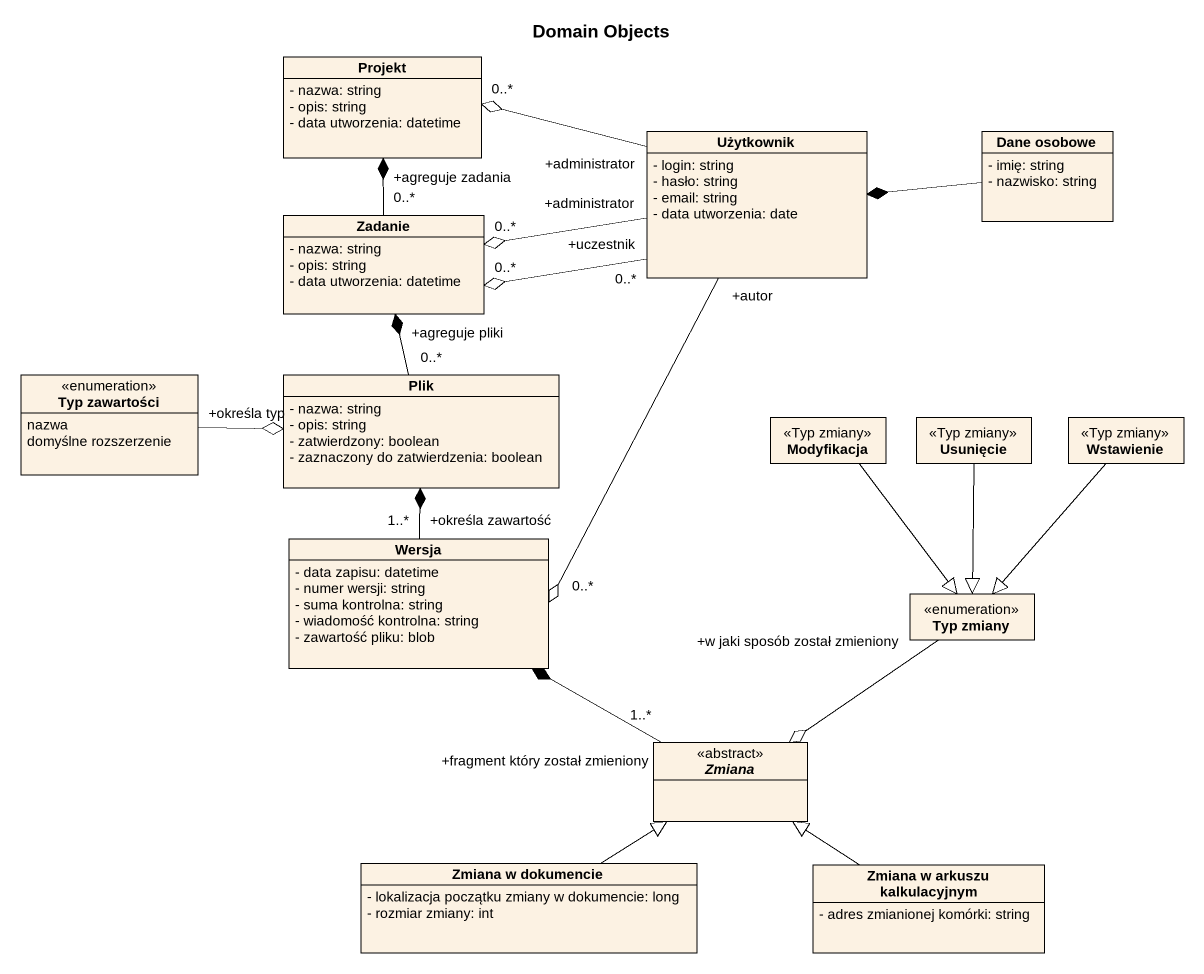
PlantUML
@startuml
title Domain Objects
hide circle
hide empty members
skinparam classAttributeIconSize 0
class Projekt {
  - nazwa: string
  - opis: string
  - data utworzenia: datetime
}
class Użytkownik {
  - login: string
  - hasło: string
  - email: string
  - data utworzenia: date
}
class "Dane osobowe" as Dane_osobowe {
  - imię: string
  - nazwisko: string
}
class Zadanie {
  - nazwa: string
  - opis: string
  - data utworzenia: datetime
}
enum "Typ zawartości" as Typ_zawartości {
  nazwa
  domyślne rozszerzenie
}
class Plik {
  - nazwa: string
  - opis: string
  - zatwierdzony: boolean
  - zaznaczony do zatwierdzenia: boolean
}
class Modyfikacja <<Typ zmiany>>
class Usunięcie <<Typ zmiany>>
class Wstawienie <<Typ zmiany>>
class Wersja {
  - data zapisu: datetime
  - numer wersji: string
  - suma kontrolna: string
  - wiadomość kontrolna: string
  - zawartość pliku: blob
}
enum "Typ zmiany" as Typ_zmiany
abstract class Zmiana <<abstract>>
class "Zmiana w dokumencie" as Zmiana_w_dokumencie {
  - lokalizacja początku zmiany w dokumencie: long
  - rozmiar zmiany: int
}
class "Zmiana w arkuszu kalkulacyjnym" as Zmiana_w_arkuszu {
  - adres zmianionej komórki: string
}
Użytkownik "+administrator" -left-o "0..*" Projekt
Użytkownik "+uczestnik\n0..*" -left-o "0..*" Zadanie
Użytkownik "+administrator" -left-o "0..*" Zadanie
Użytkownik "+autor" --o "0..*" Wersja
Dane_osobowe -left-* Użytkownik
Zadanie "0..*" -up-* "+agreguje zadania" Projekt
Typ_zawartości "+określa typ" -right-o Plik
Plik "0..*" -up-* "+agreguje pliki" Zadanie
Modyfikacja --|> Typ_zmiany
Usunięcie --|> Typ_zmiany
Wstawienie --|> Typ_zmiany
Wersja "+określa zawartość\n1..*" -up-* Plik
Typ_zmiany "+w jaki sposób został zmieniony" --o Zmiana
Zmiana "+fragment który został zmieniony\n1..*" -left-* Wersja
Zmiana_w_dokumencie -up-|> Zmiana
Zmiana_w_arkuszu -up-|> Zmiana
@enduml
